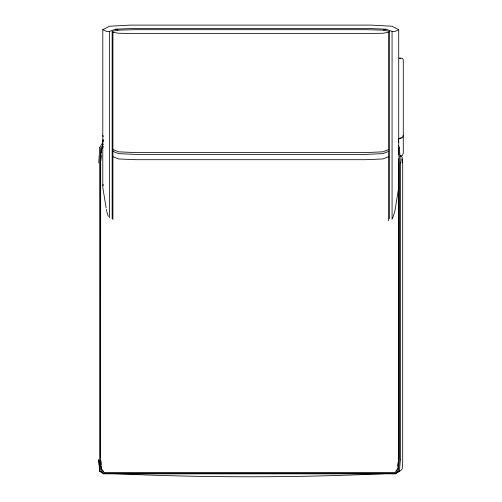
<?xml version="1.0" encoding="UTF-8"?>
<svg xmlns="http://www.w3.org/2000/svg" width="502" height="502" viewBox="0 0 502 502"><rect width="100%" height="100%" fill="white"/><g stroke="black" fill="none" stroke-linecap="round" stroke-linejoin="round"><path stroke-width="0.75" d="M98.731 162.955L99.735 147.644M100.676 163.106L100.576 457.567M100.82 160.841L101.159 155.557M101.348 152.539L101.542 149.521L102.992 147.004M397.848 465.9L398.168 462.11M398.362 459.838L398.362 161.6M400.37 459.725L399.423 471.278L395.551 473.838L103.581 473.838L99.735 471.227L98.762 459.725M103.136 184.41L102.797 187.484L106.123 207.803M103.174 139.857L102.797 142.135L103.192 139.838M392.52 218.477L394.798 211.568L398.732 187.484L398.312 183.638M403.269 135.371L402.328 137.761L399.36 138.634M99.71 147.67L102.665 142.549M103.217 144.162L100.676 148.592L99.703 163.777L99.703 458.596L100.676 470.029L103.581 473.838M103.174 146.283L101.36 149.433L100.4 164.543L100.4 457.805L101.36 469.182L104.259 472.972L394.873 472.972L397.772 469.182L398.732 457.805L398.732 164.543L398.35 158.5M102.383 472.351L99.735 471.227M104.259 472.972L394.873 472.972M395.94 471.096L397.59 468.931M395.551 473.838L398.456 470.029L399.429 458.596L399.429 163.777L398.456 148.592M112.147 31.394L112.919 32.266L118.572 33.245L135.923 33.571L365.607 33.571L382.957 33.245L388.617 32.266L389.383 31.394L383.509 30.12L365.895 29.693L135.634 29.693L118.02 30.12L112.147 31.394L112.147 218.834M102.797 185.778L102.797 29.631L109.599 26.236L129.999 25.1L371.536 25.1L391.936 26.236L398.732 29.631L398.732 154.767M398.732 29.631L394.798 31.538L392.068 31.381L385.856 29.166L367.238 28.432L134.291 28.432L115.673 29.166L109.467 31.381L106.738 31.538L102.797 29.631M383.509 30.12L385.856 29.166M388.617 151.366L382.957 153.643L365.607 154.403L135.923 154.403L118.572 153.643L112.919 151.366M396.743 472.351L399.423 471.278L398.067 471.729M388.617 156.687L382.957 158.946L365.607 159.699L135.923 159.699L118.572 158.946L112.919 156.687M388.617 149.583L382.957 151.836L365.607 152.583L135.923 152.583L118.572 151.836L112.919 149.583M398.632 138.527L401.431 137.736M400.213 156.141L402.328 155.545L403.269 153.154L403.269 59.6L402.328 58.37L399.51 57.962M385.373 473.624C294.919 477.829 204.214 477.829 113.759 473.624M399.027 470.832L400.596 470.832L402.177 468.849L402.698 462.9L402.698 162.886L402.177 157.465L400.596 155.658M399.328 58.307L400.734 58.508M115.673 29.166L118.02 30.12M103.607 471.635L101.542 468.931L101.348 466.659M398.299 145.731L399.423 147.67M102.797 135.371L103.268 136.569M106.738 211.568L108.325 216.4M398.337 139.838L398.732 142.135L398.356 139.857M106.368 209.309L106.612 210.815M401.763 158.87L402.177 162.886M100.833 460.598L101.159 464.388M98.731 459.776L99.71 471.278M399.397 147.644L400.401 162.955M400.37 162.924L400.401 459.776M392.068 31.381L392.068 219.148M389.383 31.394L389.383 218.834M388.617 32.266L388.617 220.792M112.919 32.266L112.919 219.55M109.467 31.381L109.467 217.73"/></g></svg>
